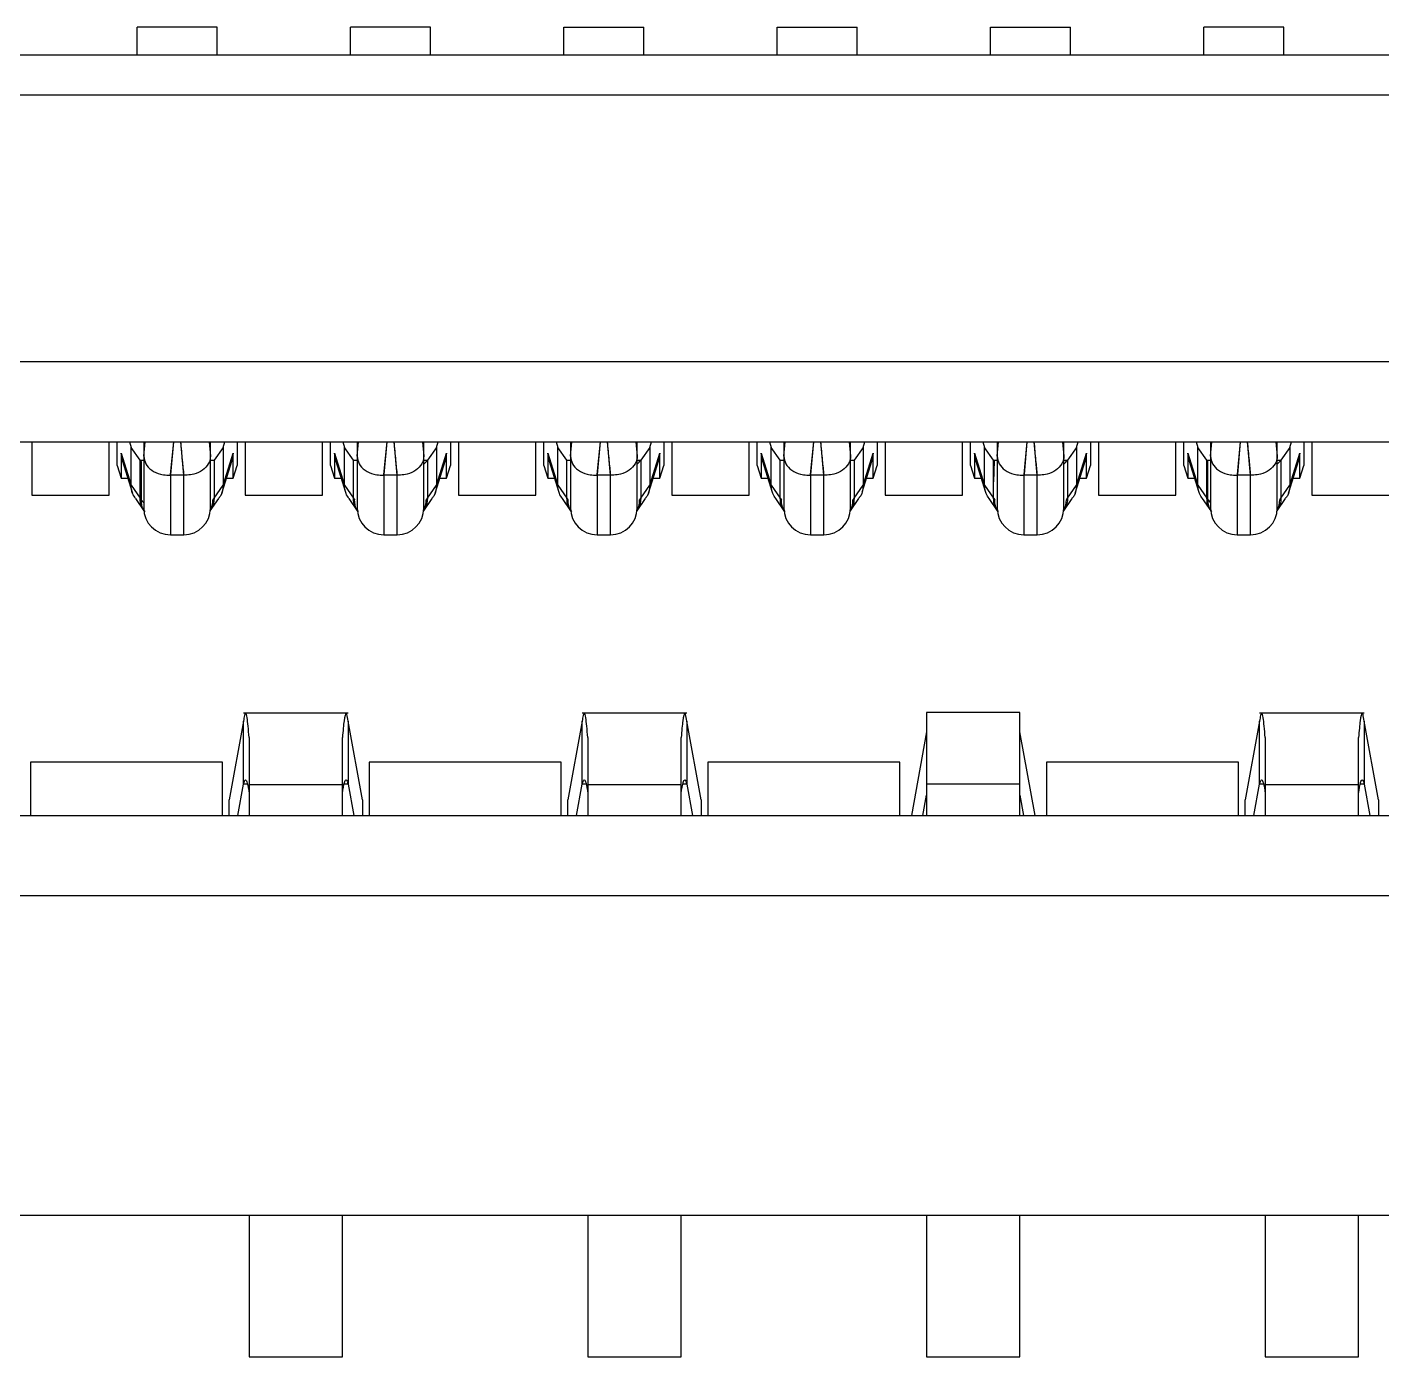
# Model space of a CAD drawing. Header units: millimetres. Extents: x -98.2 to -8.2, y 5.1 to 75.1.
# Drawn here: x -40.01 to -34.93, y 62.37 to 67.35 of the extents above; entities that cross this region are included whole.
import ezdxf

# ---------------------------------------------------------------- set-up
doc = ezdxf.new("R2010")
doc.units = ezdxf.units.MM

msp = doc.modelspace()

# ---------------------------------------------------------------- linework, layer by layer
at = {"color": 7, "linetype": 'Continuous', "lineweight": 25}
for p, q in [((-39.2945, 67.3525), (-39.5945, 67.3525)), ((-39.5945, 67.2475), (-39.5945, 67.3525)), ((-39.2945, 67.2475), (-39.2945, 67.3525)), ((-38.4945, 67.3525), (-38.7945, 67.3525)), ((-38.7945, 67.2475), (-38.7945, 67.3525)), ((-38.4945, 67.2475), (-38.4945, 67.3525)), ((-37.9945, 67.3525), (-37.6945, 67.3525)), ((-37.9945, 67.2475), (-37.9945, 67.3525)), ((-37.6945, 67.2475), (-37.6945, 67.3525)), ((-37.1945, 67.3525), (-36.8945, 67.3525)), ((-37.1945, 67.2475), (-37.1945, 67.3525)), ((-36.8945, 67.2475), (-36.8945, 67.3525)), ((-36.3945, 67.3525), (-36.0945, 67.3525)), ((-36.3945, 67.2475), (-36.3945, 67.3525)), ((-36.0945, 67.2475), (-36.0945, 67.3525)), ((-35.2945, 67.3525), (-35.5945, 67.3525)), ((-35.5945, 67.2475), (-35.5945, 67.3525)), ((-35.2945, 67.2475), (-35.2945, 67.3525)), ((-20.1324, 67.2475), (-56.5966, 67.2475)), ((-20.2695, 67.0975), (-56.4595, 67.0975)), ((-21.2195, 66.0975), (-55.5095, 66.0975)), ((-55.2095, 65.7975), (-21.5195, 65.7975)), ((-39.9895, 65.7975), (-39.9895, 65.5975)), ((-39.6995, 65.5975), (-39.6995, 65.7975)), ((-39.6695, 65.709), (-39.6695, 65.7975)), ((-39.6236, 65.7975), (-39.617, 65.7764)), ((-39.5695, 65.7975), (-39.5694, 65.7438)), ((-39.5694, 65.7438), (-39.5647, 65.7975)), ((-39.4583, 65.7977), (-39.469, 65.6758)), ((-39.469, 65.6758), (-39.4569, 65.7977)), ((-39.4197, 65.673), (-39.4307, 65.7977)), ((-39.3243, 65.7975), (-39.3196, 65.7438)), ((-39.3196, 65.7438), (-39.3195, 65.7975)), ((-39.272, 65.7764), (-39.2654, 65.7975)), ((-39.2195, 65.7975), (-39.2195, 65.709)), ((-39.1895, 65.7975), (-39.1895, 65.5975)), ((-38.8995, 65.5975), (-38.8995, 65.7975)), ((-38.8695, 65.709), (-38.8695, 65.7975)), ((-38.8236, 65.7975), (-38.817, 65.7764)), ((-38.7695, 65.7975), (-38.7694, 65.7438)), ((-38.7694, 65.7438), (-38.7647, 65.7975)), ((-38.6583, 65.7977), (-38.669, 65.6758)), ((-38.669, 65.6758), (-38.6569, 65.7977)), ((-38.6197, 65.673), (-38.6307, 65.7977)), ((-38.5243, 65.7975), (-38.5196, 65.7438)), ((-38.5196, 65.7438), (-38.5195, 65.7975)), ((-38.472, 65.7764), (-38.4654, 65.7975)), ((-38.4195, 65.7975), (-38.4195, 65.709)), ((-38.3895, 65.7975), (-38.3895, 65.5975)), ((-38.0995, 65.5975), (-38.0995, 65.7975)), ((-38.0695, 65.709), (-38.0695, 65.7975)), ((-38.0236, 65.7975), (-38.017, 65.7764)), ((-37.9695, 65.7975), (-37.9694, 65.7438)), ((-37.9694, 65.7438), (-37.9647, 65.7975)), ((-37.8583, 65.7977), (-37.869, 65.6758)), ((-37.869, 65.6758), (-37.8569, 65.7977)), ((-37.8197, 65.673), (-37.8307, 65.7977)), ((-37.7243, 65.7975), (-37.7196, 65.7438)), ((-37.7196, 65.7438), (-37.7195, 65.7975)), ((-37.672, 65.7764), (-37.6654, 65.7975)), ((-37.6195, 65.7975), (-37.6195, 65.709)), ((-37.5895, 65.7975), (-37.5895, 65.5975)), ((-37.2995, 65.5975), (-37.2995, 65.7975)), ((-37.2695, 65.709), (-37.2695, 65.7975)), ((-37.2236, 65.7975), (-37.217, 65.7764)), ((-37.1695, 65.7975), (-37.1694, 65.7438)), ((-37.1694, 65.7438), (-37.1647, 65.7975)), ((-37.0583, 65.7977), (-37.069, 65.6758)), ((-37.069, 65.6758), (-37.0569, 65.7977)), ((-37.0197, 65.673), (-37.0307, 65.7977)), ((-36.9243, 65.7975), (-36.9196, 65.7438)), ((-36.9196, 65.7438), (-36.9195, 65.7975)), ((-36.872, 65.7764), (-36.8654, 65.7975)), ((-36.8195, 65.7975), (-36.8195, 65.709)), ((-36.7895, 65.7975), (-36.7895, 65.5975)), ((-36.4995, 65.5975), (-36.4995, 65.7975)), ((-36.4695, 65.709), (-36.4695, 65.7975)), ((-36.4236, 65.7975), (-36.417, 65.7764)), ((-36.3695, 65.7975), (-36.3694, 65.7438)), ((-36.3694, 65.7438), (-36.3647, 65.7975)), ((-36.2583, 65.7977), (-36.269, 65.6758)), ((-36.269, 65.6758), (-36.2569, 65.7977)), ((-36.2197, 65.673), (-36.2307, 65.7977)), ((-36.1243, 65.7975), (-36.1196, 65.7438)), ((-36.1196, 65.7438), (-36.1195, 65.7975)), ((-36.072, 65.7764), (-36.0654, 65.7975)), ((-36.0195, 65.7975), (-36.0195, 65.709)), ((-35.9895, 65.7975), (-35.9895, 65.5975)), ((-35.6995, 65.5975), (-35.6995, 65.7975)), ((-35.6695, 65.709), (-35.6695, 65.7975)), ((-35.6236, 65.7975), (-35.617, 65.7764)), ((-35.5695, 65.7975), (-35.5694, 65.7438)), ((-35.5694, 65.7438), (-35.5647, 65.7975)), ((-35.4583, 65.7977), (-35.469, 65.6758)), ((-35.469, 65.6758), (-35.4569, 65.7977)), ((-35.4197, 65.673), (-35.4307, 65.7977)), ((-35.3243, 65.7975), (-35.3196, 65.7438)), ((-35.3196, 65.7438), (-35.3195, 65.7975)), ((-35.272, 65.7764), (-35.2654, 65.7975)), ((-35.2195, 65.7975), (-35.2195, 65.709)), ((-35.1895, 65.7975), (-35.1895, 65.5975)), ((-39.6545, 65.7553), (-39.617, 65.6351)), ((-39.6545, 65.7553), (-39.6545, 65.6611)), ((-39.6491, 65.7291), (-39.6545, 65.7553)), ((-39.5832, 65.7285), (-39.617, 65.7764)), ((-39.617, 65.6351), (-39.617, 65.7764)), ((-39.5695, 65.7438), (-39.5695, 65.5494)), ((-39.3195, 65.5494), (-39.3195, 65.7438)), ((-39.272, 65.7764), (-39.3058, 65.7285)), ((-39.272, 65.7764), (-39.272, 65.6351)), ((-39.272, 65.6351), (-39.2345, 65.7553)), ((-39.2345, 65.7553), (-39.2399, 65.7291)), ((-39.2345, 65.6611), (-39.2345, 65.7553)), ((-38.8545, 65.7553), (-38.817, 65.6351)), ((-38.8545, 65.7553), (-38.8545, 65.6611)), ((-38.8491, 65.7291), (-38.8545, 65.7553)), ((-38.7832, 65.7285), (-38.817, 65.7764)), ((-38.817, 65.6351), (-38.817, 65.7764)), ((-38.7695, 65.7438), (-38.7695, 65.5494)), ((-38.5195, 65.5494), (-38.5195, 65.7438)), ((-38.472, 65.7764), (-38.5058, 65.7285)), ((-38.472, 65.7764), (-38.472, 65.6351)), ((-38.472, 65.6351), (-38.4345, 65.7553)), ((-38.4345, 65.7553), (-38.4399, 65.7291)), ((-38.4345, 65.6611), (-38.4345, 65.7553)), ((-38.0545, 65.7553), (-38.017, 65.6351)), ((-38.0545, 65.7553), (-38.0545, 65.6611)), ((-38.0491, 65.7291), (-38.0545, 65.7553)), ((-37.9832, 65.7285), (-38.017, 65.7764)), ((-38.017, 65.6351), (-38.017, 65.7764)), ((-37.9695, 65.7438), (-37.9695, 65.5494)), ((-37.7195, 65.5494), (-37.7195, 65.7438)), ((-37.672, 65.7764), (-37.7058, 65.7285)), ((-37.672, 65.7764), (-37.672, 65.6351)), ((-37.672, 65.6351), (-37.6345, 65.7553)), ((-37.6345, 65.7553), (-37.6399, 65.7291)), ((-37.6345, 65.6611), (-37.6345, 65.7553)), ((-37.2545, 65.7553), (-37.217, 65.6351)), ((-37.2545, 65.7553), (-37.2545, 65.6611)), ((-37.2491, 65.7291), (-37.2545, 65.7553)), ((-37.1832, 65.7285), (-37.217, 65.7764)), ((-37.217, 65.6351), (-37.217, 65.7764)), ((-37.1695, 65.7438), (-37.1695, 65.5494)), ((-36.9195, 65.5494), (-36.9195, 65.7438)), ((-36.872, 65.7764), (-36.9058, 65.7285)), ((-36.872, 65.7764), (-36.872, 65.6351)), ((-36.872, 65.6351), (-36.8345, 65.7553)), ((-36.8345, 65.7553), (-36.8399, 65.7291)), ((-36.8345, 65.6611), (-36.8345, 65.7553)), ((-36.4545, 65.7553), (-36.417, 65.6351)), ((-36.4545, 65.7553), (-36.4545, 65.6611)), ((-36.4491, 65.7291), (-36.4545, 65.7553)), ((-36.3832, 65.7285), (-36.417, 65.7764)), ((-36.417, 65.6351), (-36.417, 65.7764)), ((-36.3695, 65.7438), (-36.3695, 65.5494)), ((-36.1195, 65.5494), (-36.1195, 65.7438)), ((-36.072, 65.7764), (-36.1058, 65.7285)), ((-36.072, 65.7764), (-36.072, 65.6351)), ((-36.072, 65.6351), (-36.0345, 65.7553)), ((-36.0345, 65.7553), (-36.0399, 65.7291)), ((-36.0345, 65.6611), (-36.0345, 65.7553)), ((-35.6545, 65.7553), (-35.617, 65.6351)), ((-35.6545, 65.7553), (-35.6545, 65.6611)), ((-35.6491, 65.7291), (-35.6545, 65.7553)), ((-35.5832, 65.7285), (-35.617, 65.7764)), ((-35.617, 65.6351), (-35.617, 65.7764)), ((-35.5695, 65.7438), (-35.5695, 65.5494)), ((-35.3195, 65.5494), (-35.3195, 65.7438)), ((-35.272, 65.7764), (-35.3058, 65.7285)), ((-35.272, 65.7764), (-35.272, 65.6351)), ((-35.272, 65.6351), (-35.2345, 65.7553)), ((-35.2345, 65.7553), (-35.2399, 65.7291)), ((-35.2345, 65.6611), (-35.2345, 65.7553)), ((-39.6695, 65.709), (-39.6545, 65.6611)), ((-39.6505, 65.7288), (-39.6119, 65.6053)), ((-39.5788, 65.7239), (-39.5832, 65.7285)), ((-39.5832, 65.5872), (-39.5832, 65.7285)), ((-39.5832, 65.7285), (-39.5695, 65.7285)), ((-39.5789, 65.7242), (-39.5788, 65.5795)), ((-39.3195, 65.7285), (-39.3058, 65.7285)), ((-39.3058, 65.7285), (-39.3058, 65.5872)), ((-39.2771, 65.6053), (-39.2385, 65.7288)), ((-39.2345, 65.6611), (-39.2195, 65.709)), ((-38.8695, 65.709), (-38.8545, 65.6611)), ((-38.8505, 65.7288), (-38.8119, 65.6053)), ((-38.7832, 65.5872), (-38.7832, 65.7285)), ((-38.7832, 65.7285), (-38.7695, 65.7285)), ((-38.5195, 65.7285), (-38.5058, 65.7285)), ((-38.5058, 65.7285), (-38.5058, 65.5872)), ((-38.4771, 65.6053), (-38.4385, 65.7288)), ((-38.4345, 65.6611), (-38.4195, 65.709)), ((-38.0695, 65.709), (-38.0545, 65.6611)), ((-38.0505, 65.7288), (-38.0119, 65.6053)), ((-37.9832, 65.5872), (-37.9832, 65.7285)), ((-37.9832, 65.7285), (-37.9695, 65.7285)), ((-37.7195, 65.7285), (-37.7058, 65.7285)), ((-37.7058, 65.7285), (-37.7058, 65.5872)), ((-37.6771, 65.6053), (-37.6385, 65.7288)), ((-37.6345, 65.6611), (-37.6195, 65.709)), ((-37.2695, 65.709), (-37.2545, 65.6611)), ((-37.2505, 65.7288), (-37.2119, 65.6053)), ((-37.1832, 65.5872), (-37.1832, 65.7285)), ((-37.1832, 65.7285), (-37.1695, 65.7285)), ((-36.9195, 65.7285), (-36.9059, 65.7285)), ((-36.9058, 65.7285), (-36.9058, 65.5872)), ((-36.876, 65.609), (-36.8385, 65.7288)), ((-36.8345, 65.6611), (-36.8195, 65.709)), ((-36.4695, 65.709), (-36.4545, 65.6611)), ((-36.4505, 65.7288), (-36.4119, 65.6053)), ((-36.3805, 65.7257), (-36.3832, 65.7285)), ((-36.3832, 65.5872), (-36.3832, 65.7285)), ((-36.3832, 65.7285), (-36.3695, 65.7285)), ((-36.3805, 65.7262), (-36.3832, 65.6479)), ((-36.1195, 65.7285), (-36.1058, 65.7285)), ((-36.1058, 65.7285), (-36.1058, 65.5872)), ((-36.0771, 65.6053), (-36.0385, 65.7288)), ((-36.0345, 65.6611), (-36.0195, 65.709)), ((-35.6695, 65.709), (-35.6545, 65.6611)), ((-35.6505, 65.7288), (-35.6119, 65.6053)), ((-35.5806, 65.7258), (-35.5832, 65.7285)), ((-35.5832, 65.5872), (-35.5832, 65.7285)), ((-35.5832, 65.7285), (-35.5695, 65.7285)), ((-35.5807, 65.7263), (-35.581, 65.5841)), ((-35.3195, 65.7285), (-35.3058, 65.7285)), ((-35.3058, 65.7285), (-35.3058, 65.5872)), ((-35.2771, 65.6053), (-35.2385, 65.7288)), ((-35.2345, 65.6611), (-35.2195, 65.709)), ((-39.6545, 65.6611), (-39.6293, 65.6611)), ((-39.617, 65.6351), (-39.5832, 65.5872)), ((-39.5832, 65.6611), (-39.5789, 65.6611)), ((-39.4695, 65.6724), (-39.469, 65.6758)), ((-39.4196, 65.673), (-39.4695, 65.6724)), ((-39.4695, 65.6724), (-39.4695, 65.4494)), ((-39.4195, 65.4494), (-39.4195, 65.673)), ((-39.3058, 65.5872), (-39.272, 65.6351)), ((-39.2597, 65.6611), (-39.2345, 65.6611)), ((-38.8545, 65.6611), (-38.8293, 65.6611)), ((-38.817, 65.6351), (-38.7832, 65.5872)), ((-38.6695, 65.6724), (-38.669, 65.6758)), ((-38.6196, 65.673), (-38.6695, 65.6724)), ((-38.6695, 65.6724), (-38.6695, 65.4494)), ((-38.6195, 65.4494), (-38.6195, 65.673)), ((-38.5058, 65.5872), (-38.472, 65.6351)), ((-38.4597, 65.6611), (-38.4345, 65.6611)), ((-38.0545, 65.6611), (-38.0293, 65.6611)), ((-38.017, 65.6351), (-37.9832, 65.5872)), ((-37.8695, 65.6724), (-37.869, 65.6758)), ((-37.8196, 65.673), (-37.8695, 65.6724)), ((-37.8695, 65.6724), (-37.8695, 65.4494)), ((-37.8195, 65.4494), (-37.8195, 65.673)), ((-37.7058, 65.5872), (-37.672, 65.6351)), ((-37.6597, 65.6611), (-37.6345, 65.6611)), ((-37.2545, 65.6611), (-37.2293, 65.6611)), ((-37.217, 65.6351), (-37.1832, 65.5872)), ((-37.0695, 65.6724), (-37.069, 65.6758)), ((-37.0196, 65.673), (-37.0695, 65.6724)), ((-37.0695, 65.6724), (-37.0695, 65.4494)), ((-37.0195, 65.4494), (-37.0195, 65.673)), ((-36.9058, 65.5872), (-36.872, 65.6351)), ((-36.8597, 65.6611), (-36.8345, 65.6611)), ((-36.4545, 65.6611), (-36.4293, 65.6611)), ((-36.417, 65.6351), (-36.3832, 65.5872)), ((-36.3832, 65.6611), (-36.3827, 65.6611)), ((-36.2695, 65.6724), (-36.269, 65.6758)), ((-36.2196, 65.673), (-36.2695, 65.6724)), ((-36.2695, 65.6724), (-36.2695, 65.4494)), ((-36.2195, 65.4494), (-36.2195, 65.673)), ((-36.1058, 65.5872), (-36.072, 65.6351)), ((-36.0597, 65.6611), (-36.0345, 65.6611)), ((-35.6545, 65.6611), (-35.6293, 65.6611)), ((-35.617, 65.6351), (-35.5832, 65.5872)), ((-35.5832, 65.6611), (-35.5808, 65.6611)), ((-35.4695, 65.6724), (-35.469, 65.6758)), ((-35.4196, 65.673), (-35.4695, 65.6724)), ((-35.4695, 65.6724), (-35.4695, 65.4494)), ((-35.4195, 65.4494), (-35.4195, 65.673)), ((-35.3058, 65.5872), (-35.272, 65.6351)), ((-35.2597, 65.6611), (-35.2345, 65.6611)), ((-39.9895, 65.5975), (-39.6995, 65.5975)), ((-39.6011, 65.5848), (-39.569, 65.5394)), ((-39.5832, 65.5872), (-39.5788, 65.5809)), ((-39.32, 65.5394), (-39.2879, 65.5848)), ((-39.1895, 65.5975), (-38.8995, 65.5975)), ((-38.8011, 65.5848), (-38.769, 65.5394)), ((-38.52, 65.5394), (-38.4879, 65.5848)), ((-38.3895, 65.5975), (-38.0995, 65.5975)), ((-38.0011, 65.5848), (-37.969, 65.5394)), ((-37.72, 65.5394), (-37.6879, 65.5848)), ((-37.5895, 65.5975), (-37.2995, 65.5975)), ((-37.2011, 65.5848), (-37.169, 65.5394)), ((-37.1832, 65.5872), (-37.1788, 65.5809)), ((-36.92, 65.5394), (-36.8879, 65.5848)), ((-36.9058, 65.5872), (-36.9102, 65.5809)), ((-36.7895, 65.5975), (-36.4995, 65.5975)), ((-36.4011, 65.5848), (-36.369, 65.5394)), ((-36.3832, 65.5872), (-36.3788, 65.5809)), ((-36.12, 65.5394), (-36.0879, 65.5848)), ((-35.9895, 65.5975), (-35.6995, 65.5975)), ((-35.6011, 65.5848), (-35.569, 65.5394)), ((-35.5788, 65.5809), (-35.5832, 65.5872)), ((-35.32, 65.5394), (-35.2879, 65.5848)), ((-35.1895, 65.5975), (-34.8995, 65.5975)), ((-39.5789, 65.5809), (-39.5695, 65.5686)), ((-39.57, 65.5409), (-39.569, 65.5394)), ((-39.32, 65.5394), (-39.319, 65.5409)), ((-38.77, 65.5409), (-38.769, 65.5394)), ((-38.52, 65.5394), (-38.519, 65.5409)), ((-37.97, 65.5409), (-37.969, 65.5394)), ((-37.72, 65.5394), (-37.719, 65.5409)), ((-37.17, 65.5409), (-37.169, 65.5394)), ((-36.92, 65.5394), (-36.9191, 65.5409)), ((-36.37, 65.5409), (-36.369, 65.5394)), ((-36.12, 65.5394), (-36.119, 65.5409)), ((-35.5787, 65.5809), (-35.5695, 65.5686)), ((-35.57, 65.5409), (-35.569, 65.5394)), ((-35.32, 65.5394), (-35.319, 65.5409)), ((-39.4695, 65.4494), (-39.4195, 65.4494)), ((-38.6695, 65.4494), (-38.6195, 65.4494)), ((-37.8695, 65.4494), (-37.8195, 65.4494)), ((-37.0695, 65.4494), (-37.0195, 65.4494)), ((-36.2695, 65.4494), (-36.2195, 65.4494)), ((-35.4695, 65.4494), (-35.4195, 65.4494)), ((-38.8035, 64.7809), (-39.1955, 64.7809)), ((-37.5335, 64.7809), (-37.9255, 64.7809)), ((-36.2845, 64.7835), (-36.6345, 64.7835)), ((-36.6345, 64.7835), (-36.6345, 64.3975)), ((-36.2845, 64.3975), (-36.2845, 64.7835)), ((-34.9935, 64.7809), (-35.3855, 64.7809)), ((-39.1955, 64.7508), (-39.2495, 64.4552)), ((-39.1955, 64.514), (-39.1955, 64.7508)), ((-38.8035, 64.7508), (-38.8035, 64.514)), ((-38.7495, 64.4552), (-38.8035, 64.7508)), ((-37.9255, 64.7508), (-37.9795, 64.4552)), ((-37.9255, 64.514), (-37.9255, 64.7508)), ((-37.5335, 64.7508), (-37.5335, 64.514)), ((-37.4795, 64.4552), (-37.5335, 64.7508)), ((-35.3855, 64.7508), (-35.4395, 64.4552)), ((-35.3855, 64.514), (-35.3855, 64.7508)), ((-34.9935, 64.7508), (-34.9935, 64.514)), ((-34.9395, 64.4552), (-34.9935, 64.7508)), ((-39.1745, 64.6896), (-39.1745, 64.3975)), ((-38.8245, 64.3975), (-38.8245, 64.6896)), ((-37.9045, 64.6896), (-37.9045, 64.3975)), ((-37.5545, 64.3975), (-37.5545, 64.6896)), ((-36.6345, 64.7102), (-36.6913, 64.3975)), ((-36.2277, 64.3975), (-36.2845, 64.7102)), ((-35.3645, 64.6896), (-35.3645, 64.3975)), ((-35.0145, 64.3975), (-35.0145, 64.6896)), ((-39.2745, 64.5975), (-39.9945, 64.5975)), ((-39.9945, 64.5975), (-39.9945, 64.3975)), ((-39.2745, 64.3975), (-39.2745, 64.5975)), ((-38.0045, 64.5975), (-38.7245, 64.5975)), ((-38.7245, 64.5975), (-38.7245, 64.3975)), ((-38.0045, 64.3975), (-38.0045, 64.5975)), ((-36.7345, 64.5975), (-37.4545, 64.5975)), ((-37.4545, 64.5975), (-37.4545, 64.3975)), ((-36.7345, 64.3975), (-36.7345, 64.5975)), ((-35.4645, 64.5975), (-36.1845, 64.5975)), ((-36.1845, 64.5975), (-36.1845, 64.3975)), ((-35.4645, 64.3975), (-35.4645, 64.5975)), ((-39.2168, 64.3975), (-39.1955, 64.514)), ((-39.1805, 64.514), (-39.1955, 64.514)), ((-38.8245, 64.5119), (-39.1745, 64.5119)), ((-38.8035, 64.514), (-38.8182, 64.514)), ((-38.8035, 64.514), (-38.7822, 64.3975)), ((-37.9468, 64.3975), (-37.9255, 64.514)), ((-37.9105, 64.514), (-37.9255, 64.514)), ((-37.5545, 64.5119), (-37.9045, 64.5119)), ((-37.5335, 64.514), (-37.5482, 64.514)), ((-37.5335, 64.514), (-37.5122, 64.3975)), ((-36.6483, 64.3975), (-36.6345, 64.4735)), ((-36.2845, 64.5145), (-36.6345, 64.5145)), ((-36.2845, 64.4735), (-36.2707, 64.3975)), ((-35.4068, 64.3975), (-35.3855, 64.514)), ((-35.3705, 64.514), (-35.3855, 64.514)), ((-35.0145, 64.5119), (-35.3645, 64.5119)), ((-34.9935, 64.514), (-35.0082, 64.514)), ((-34.9935, 64.514), (-34.9722, 64.3975)), ((-39.2495, 64.3975), (-39.2495, 64.4552)), ((-38.7495, 64.4552), (-38.7495, 64.3975)), ((-37.9795, 64.3975), (-37.9795, 64.4552)), ((-37.4795, 64.4552), (-37.4795, 64.3975)), ((-35.4395, 64.3975), (-35.4395, 64.4552)), ((-34.9395, 64.4552), (-34.9395, 64.3975)), ((-40.9645, 64.3975), (-21.5195, 64.3975)), ((-40.6645, 64.0975), (-21.2195, 64.0975)), ((-20.2695, 62.8975), (-40.6645, 62.8975)), ((-39.1745, 62.8975), (-39.1745, 62.3675)), ((-38.8245, 62.3675), (-38.8245, 62.8975)), ((-37.9045, 62.8975), (-37.9045, 62.3675)), ((-37.5545, 62.3675), (-37.5545, 62.8975)), ((-36.6345, 62.8975), (-36.6345, 62.3675)), ((-36.2845, 62.3675), (-36.2845, 62.8975)), ((-35.3645, 62.8975), (-35.3645, 62.3675)), ((-35.0145, 62.3675), (-35.0145, 62.8975)), ((-39.1745, 62.3675), (-38.8245, 62.3675)), ((-37.9045, 62.3675), (-37.5545, 62.3675)), ((-36.6345, 62.3675), (-36.2845, 62.3675)), ((-35.3645, 62.3675), (-35.0145, 62.3675))]:
    msp.add_line(p, q, dxfattribs=at)
at = {"color": 7, "linetype": 'Continuous', "lineweight": 25, "flags": 128}
msp.add_lwpolyline([(-37.9788, 65.5809), (-37.9812, 65.5844), (-37.9832, 65.5872)], dxfattribs=at)
at = {"color": 7, "linetype": 'Continuous', "lineweight": 25}
for centre, radius, start, end in [((-38.5995, 65.8041), 0.1204, 311.6614, 321.0942), ((-37.7997, 65.8043), 0.1206, 311.6711, 321.0846), ((-36.1997, 65.8043), 0.1206, 311.6696, 321.0859), ((-35.3997, 65.8043), 0.1206, 311.6702, 321.0854), ((-39.4695, 65.5494), 0.1, 180, 270), ((-39.4195, 65.5494), 0.1, 270, 0), ((-39.3971, 65.58), 0.0869, 332.6474, 0.6036), ((-38.6695, 65.5494), 0.1, 180, 270), ((-38.6195, 65.5494), 0.1, 270, 0), ((-38.5971, 65.58), 0.0869, 332.646, 0.6087), ((-37.8695, 65.5494), 0.1, 180, 270), ((-37.8195, 65.5494), 0.1, 270, 0), ((-37.7971, 65.58), 0.0869, 332.6454, 0.611), ((-37.0695, 65.5494), 0.1, 180, 270), ((-37.0195, 65.5494), 0.1, 270, 0), ((-36.9971, 65.58), 0.0869, 332.6449, 0.6122), ((-36.2695, 65.5494), 0.1, 180, 270), ((-36.2195, 65.5494), 0.1, 270, 0), ((-36.1971, 65.58), 0.0869, 332.6454, 0.6108), ((-35.4695, 65.5494), 0.1, 180, 270), ((-35.4195, 65.5494), 0.1, 270, 0), ((-35.3971, 65.58), 0.0869, 332.6454, 0.6109)]:
    msp.add_arc(centre, radius, start, end, dxfattribs=at)
for points, knots in [([(-39.4318, 65.7977), (-39.4297, 65.7744), (-39.426, 65.7328), (-39.4216, 65.6913), (-39.4196, 65.673)], [0, 0, 0, 0, 0.559892, 1, 1, 1, 1]), ([(-38.6318, 65.7977), (-38.6297, 65.7744), (-38.626, 65.7328), (-38.6216, 65.6913), (-38.6196, 65.673)], [0, 0, 0, 0, 0.559892, 1, 1, 1, 1]), ([(-37.8318, 65.7977), (-37.8297, 65.7744), (-37.826, 65.7328), (-37.8216, 65.6913), (-37.8196, 65.673)], [0, 0, 0, 0, 0.559892, 1, 1, 1, 1]), ([(-37.0318, 65.7977), (-37.0297, 65.7744), (-37.026, 65.7328), (-37.0216, 65.6913), (-37.0196, 65.673)], [0, 0, 0, 0, 0.559892, 1, 1, 1, 1]), ([(-36.2318, 65.7977), (-36.2297, 65.7744), (-36.226, 65.7328), (-36.2216, 65.6913), (-36.2196, 65.673)], [0, 0, 0, 0, 0.559892, 1, 1, 1, 1]), ([(-35.4318, 65.7977), (-35.4297, 65.7744), (-35.426, 65.7328), (-35.4216, 65.6913), (-35.4196, 65.673)], [0, 0, 0, 0, 0.559892, 1, 1, 1, 1]), ([(-39.5694, 65.7438), (-39.5679, 65.7343), (-39.5649, 65.7153), (-39.5416, 65.6899), (-39.5122, 65.677), (-39.4869, 65.6729), (-39.474, 65.6726), (-39.4695, 65.6724)], [0, 0, 0, 0, 0.25222, 0.502966, 0.752528, 0.912568, 1, 1, 1, 1]), ([(-39.3195, 65.7438), (-39.3198, 65.7398), (-39.3205, 65.7302), (-39.3282, 65.7113), (-39.3476, 65.6898), (-39.3774, 65.6766), (-39.401, 65.6735), (-39.4137, 65.6731), (-39.418, 65.673), (-39.4196, 65.673)], [0, 0, 0, 0, 0.108391, 0.256394, 0.506938, 0.754691, 0.918407, 0.969509, 1, 1, 1, 1]), ([(-38.7694, 65.7438), (-38.7679, 65.7343), (-38.7649, 65.7153), (-38.7416, 65.6899), (-38.7122, 65.677), (-38.6869, 65.6729), (-38.674, 65.6726), (-38.6695, 65.6724)], [0, 0, 0, 0, 0.25222, 0.502966, 0.752528, 0.912568, 1, 1, 1, 1]), ([(-38.5195, 65.7438), (-38.5198, 65.7398), (-38.5205, 65.7302), (-38.5282, 65.7113), (-38.5476, 65.6898), (-38.5774, 65.6766), (-38.601, 65.6735), (-38.6137, 65.6731), (-38.618, 65.673), (-38.6196, 65.673)], [0, 0, 0, 0, 0.108391, 0.256394, 0.506938, 0.754691, 0.918407, 0.969509, 1, 1, 1, 1]), ([(-37.9694, 65.7438), (-37.9679, 65.7343), (-37.9649, 65.7153), (-37.9416, 65.6899), (-37.9122, 65.677), (-37.8869, 65.6729), (-37.874, 65.6726), (-37.8695, 65.6724)], [0, 0, 0, 0, 0.25222, 0.502966, 0.752528, 0.912568, 1, 1, 1, 1]), ([(-37.7195, 65.7438), (-37.7198, 65.7398), (-37.7205, 65.7302), (-37.7282, 65.7113), (-37.7476, 65.6898), (-37.7774, 65.6766), (-37.801, 65.6735), (-37.8137, 65.6731), (-37.818, 65.673), (-37.8196, 65.673)], [0, 0, 0, 0, 0.108391, 0.256394, 0.506938, 0.754691, 0.918407, 0.969509, 1, 1, 1, 1]), ([(-37.1694, 65.7438), (-37.1679, 65.7343), (-37.1649, 65.7153), (-37.1416, 65.6899), (-37.1122, 65.677), (-37.0869, 65.6729), (-37.074, 65.6726), (-37.0695, 65.6724)], [0, 0, 0, 0, 0.25222, 0.502966, 0.752528, 0.912568, 1, 1, 1, 1]), ([(-36.9195, 65.7438), (-36.9198, 65.7398), (-36.9205, 65.7302), (-36.9282, 65.7113), (-36.9476, 65.6898), (-36.9774, 65.6766), (-37.001, 65.6735), (-37.0137, 65.6731), (-37.018, 65.673), (-37.0196, 65.673)], [0, 0, 0, 0, 0.108391, 0.256394, 0.506938, 0.754691, 0.918407, 0.969509, 1, 1, 1, 1]), ([(-36.3694, 65.7438), (-36.3679, 65.7343), (-36.3649, 65.7153), (-36.3416, 65.6899), (-36.3122, 65.677), (-36.2869, 65.6729), (-36.274, 65.6726), (-36.2695, 65.6724)], [0, 0, 0, 0, 0.25222, 0.502966, 0.752528, 0.912568, 1, 1, 1, 1]), ([(-36.1195, 65.7438), (-36.1198, 65.7398), (-36.1205, 65.7302), (-36.1282, 65.7113), (-36.1476, 65.6898), (-36.1774, 65.6766), (-36.201, 65.6735), (-36.2137, 65.6731), (-36.218, 65.673), (-36.2196, 65.673)], [0, 0, 0, 0, 0.108391, 0.256394, 0.506938, 0.754691, 0.918407, 0.969509, 1, 1, 1, 1]), ([(-35.5694, 65.7438), (-35.5679, 65.7343), (-35.5649, 65.7153), (-35.5416, 65.6899), (-35.5122, 65.677), (-35.4869, 65.6729), (-35.474, 65.6726), (-35.4695, 65.6724)], [0, 0, 0, 0, 0.25222, 0.502966, 0.752528, 0.912568, 1, 1, 1, 1]), ([(-35.3195, 65.7438), (-35.3198, 65.7398), (-35.3205, 65.7302), (-35.3282, 65.7113), (-35.3476, 65.6898), (-35.3774, 65.6766), (-35.401, 65.6735), (-35.4137, 65.6731), (-35.418, 65.673), (-35.4196, 65.673)], [0, 0, 0, 0, 0.108391, 0.256394, 0.506938, 0.754691, 0.918407, 0.969509, 1, 1, 1, 1]), ([(-39.6, 65.5855), (-39.6042, 65.5914), (-39.6147, 65.6059), (-39.6162, 65.6242), (-39.617, 65.6351)], [0, 0, 0, 0, 0.399593, 1, 1, 1, 1]), ([(-39.272, 65.6351), (-39.273, 65.6209), (-39.2742, 65.6022), (-39.2866, 65.5892), (-39.2895, 65.5861)], [0, 0, 0, 0, 0.765427, 1, 1, 1, 1]), ([(-38.8, 65.5855), (-38.8042, 65.5914), (-38.8147, 65.6059), (-38.8162, 65.6242), (-38.817, 65.6351)], [0, 0, 0, 0, 0.3995928, 1, 1, 1, 1]), ([(-38.472, 65.6351), (-38.473, 65.6209), (-38.4742, 65.6022), (-38.4866, 65.5892), (-38.4895, 65.5861)], [0, 0, 0, 0, 0.7654267, 1, 1, 1, 1]), ([(-38, 65.5855), (-38.0042, 65.5914), (-38.0147, 65.6059), (-38.0162, 65.6242), (-38.017, 65.6351)], [0, 0, 0, 0, 0.3995928, 1, 1, 1, 1]), ([(-37.672, 65.6351), (-37.673, 65.6209), (-37.6742, 65.6022), (-37.6866, 65.5892), (-37.6895, 65.5861)], [0, 0, 0, 0, 0.765427, 1, 1, 1, 1]), ([(-37.2, 65.5855), (-37.2042, 65.5914), (-37.2147, 65.6059), (-37.2162, 65.6242), (-37.217, 65.6351)], [0, 0, 0, 0, 0.399593, 1, 1, 1, 1]), ([(-36.872, 65.6351), (-36.873, 65.6209), (-36.8742, 65.6022), (-36.8866, 65.5892), (-36.8895, 65.5861)], [0, 0, 0, 0, 0.765427, 1, 1, 1, 1]), ([(-36.4, 65.5855), (-36.4042, 65.5914), (-36.4147, 65.6059), (-36.4162, 65.6242), (-36.417, 65.6351)], [0, 0, 0, 0, 0.3995928, 1, 1, 1, 1]), ([(-36.072, 65.6351), (-36.073, 65.6209), (-36.0742, 65.6022), (-36.0866, 65.5892), (-36.0895, 65.5861)], [0, 0, 0, 0, 0.765427, 1, 1, 1, 1]), ([(-35.6, 65.5855), (-35.6042, 65.5914), (-35.6147, 65.6059), (-35.6162, 65.6242), (-35.617, 65.6351)], [0, 0, 0, 0, 0.399593, 1, 1, 1, 1]), ([(-35.272, 65.6351), (-35.273, 65.6209), (-35.2742, 65.6022), (-35.2866, 65.5892), (-35.2895, 65.5861)], [0, 0, 0, 0, 0.765427, 1, 1, 1, 1]), ([(-39.5687, 65.5417), (-39.5719, 65.5463), (-39.5813, 65.5595), (-39.5824, 65.5762), (-39.5832, 65.5872)], [0, 0, 0, 0, 0.343086, 1, 1, 1, 1]), ([(-39.3058, 65.5872), (-39.3066, 65.5729), (-39.3075, 65.5557), (-39.3184, 65.5438), (-39.3202, 65.5419)], [0, 0, 0, 0, 0.837182, 1, 1, 1, 1]), ([(-39.3058, 65.5872), (-39.3066, 65.5862), (-39.3081, 65.584), (-39.3095, 65.5819), (-39.3102, 65.5809)], [0, 0, 0, 0, 0.508936, 1, 1, 1, 1]), ([(-38.7832, 65.5872), (-38.7824, 65.5861), (-38.7809, 65.5839), (-38.7794, 65.5818), (-38.7788, 65.5809)], [0, 0, 0, 0, 0.542019, 1, 1, 1, 1]), ([(-38.7687, 65.5417), (-38.7719, 65.5463), (-38.7813, 65.5595), (-38.7824, 65.5762), (-38.7832, 65.5872)], [0, 0, 0, 0, 0.3430858, 1, 1, 1, 1]), ([(-38.5058, 65.5872), (-38.5066, 65.5729), (-38.5075, 65.5557), (-38.5184, 65.5438), (-38.5202, 65.5419)], [0, 0, 0, 0, 0.837184, 1, 1, 1, 1]), ([(-38.5058, 65.5872), (-38.5067, 65.586), (-38.5081, 65.5839), (-38.5096, 65.5818), (-38.5102, 65.5809)], [0, 0, 0, 0, 0.554796, 1, 1, 1, 1]), ([(-37.9687, 65.5417), (-37.9719, 65.5463), (-37.9813, 65.5595), (-37.9824, 65.5762), (-37.9832, 65.5872)], [0, 0, 0, 0, 0.343086, 1, 1, 1, 1]), ([(-37.7058, 65.5872), (-37.7066, 65.5729), (-37.7075, 65.5557), (-37.7184, 65.5438), (-37.7202, 65.5419)], [0, 0, 0, 0, 0.837184, 1, 1, 1, 1]), ([(-37.7058, 65.5872), (-37.7067, 65.586), (-37.7081, 65.5839), (-37.7096, 65.5818), (-37.7102, 65.5809)], [0, 0, 0, 0, 0.554796, 1, 1, 1, 1]), ([(-37.1687, 65.5417), (-37.1719, 65.5463), (-37.1813, 65.5595), (-37.1824, 65.5762), (-37.1832, 65.5872)], [0, 0, 0, 0, 0.3430858, 1, 1, 1, 1]), ([(-36.9058, 65.5872), (-36.9066, 65.5746), (-36.9077, 65.5576), (-36.9179, 65.5451), (-36.9205, 65.5419)], [0, 0, 0, 0, 0.747106, 1, 1, 1, 1]), ([(-36.3687, 65.5417), (-36.3719, 65.5463), (-36.3813, 65.5595), (-36.3824, 65.5762), (-36.3832, 65.5872)], [0, 0, 0, 0, 0.343086, 1, 1, 1, 1]), ([(-36.1058, 65.5872), (-36.1066, 65.5729), (-36.1075, 65.5557), (-36.1184, 65.5438), (-36.1202, 65.5419)], [0, 0, 0, 0, 0.8371838, 1, 1, 1, 1]), ([(-36.1058, 65.5872), (-36.1067, 65.586), (-36.1081, 65.5839), (-36.1096, 65.5818), (-36.1102, 65.5809)], [0, 0, 0, 0, 0.554796, 1, 1, 1, 1]), ([(-35.5687, 65.5417), (-35.5719, 65.5463), (-35.5813, 65.5595), (-35.5824, 65.5762), (-35.5832, 65.5872)], [0, 0, 0, 0, 0.343086, 1, 1, 1, 1]), ([(-35.3058, 65.5872), (-35.3066, 65.5729), (-35.3075, 65.5557), (-35.3184, 65.5438), (-35.3202, 65.5419)], [0, 0, 0, 0, 0.837184, 1, 1, 1, 1]), ([(-35.3058, 65.5872), (-35.3067, 65.586), (-35.3081, 65.5839), (-35.3096, 65.5818), (-35.3102, 65.5809)], [0, 0, 0, 0, 0.554796, 1, 1, 1, 1]), ([(-39.5641, 65.5349), (-39.5668, 65.5383), (-39.5771, 65.551), (-39.5781, 65.5682), (-39.5788, 65.5809)], [0, 0, 0, 0, 0.259161, 1, 1, 1, 1]), ([(-38.7641, 65.5349), (-38.7668, 65.5383), (-38.7771, 65.551), (-38.7781, 65.5682), (-38.7788, 65.5809)], [0, 0, 0, 0, 0.259162, 1, 1, 1, 1]), ([(-37.9641, 65.5349), (-37.9668, 65.5383), (-37.9771, 65.551), (-37.9781, 65.5682), (-37.9788, 65.5809)], [0, 0, 0, 0, 0.2591615, 1, 1, 1, 1]), ([(-37.1641, 65.5349), (-37.1668, 65.5383), (-37.1771, 65.551), (-37.1781, 65.5682), (-37.1788, 65.5809)], [0, 0, 0, 0, 0.2591615, 1, 1, 1, 1]), ([(-36.3641, 65.5349), (-36.3668, 65.5383), (-36.3771, 65.551), (-36.3781, 65.5682), (-36.3788, 65.5809)], [0, 0, 0, 0, 0.259162, 1, 1, 1, 1]), ([(-35.5641, 65.5349), (-35.5668, 65.5383), (-35.5771, 65.551), (-35.5781, 65.5682), (-35.5788, 65.5809)], [0, 0, 0, 0, 0.259162, 1, 1, 1, 1]), ([(-39.1879, 64.7809), (-39.1893, 64.7793), (-39.1919, 64.7764), (-39.1944, 64.7586), (-39.1955, 64.7508)], [0, 0, 0, 0, 0.559833, 1, 1, 1, 1]), ([(-39.1745, 64.6896), (-39.177, 64.7187), (-39.1815, 64.7707), (-39.1859, 64.7778), (-39.1879, 64.7809)], [0, 0, 0, 0, 0.5596, 1, 1, 1, 1]), ([(-38.8111, 64.7809), (-38.8136, 64.7758), (-38.8181, 64.7667), (-38.8225, 64.7132), (-38.8245, 64.6896)], [0, 0, 0, 0, 0.5596, 1, 1, 1, 1]), ([(-38.8035, 64.7508), (-38.8049, 64.7604), (-38.8074, 64.7777), (-38.81, 64.7799), (-38.8111, 64.7809)], [0, 0, 0, 0, 0.5599027, 1, 1, 1, 1]), ([(-37.9179, 64.7809), (-37.9193, 64.7793), (-37.9219, 64.7764), (-37.9244, 64.7586), (-37.9255, 64.7508)], [0, 0, 0, 0, 0.559833, 1, 1, 1, 1]), ([(-37.9045, 64.6896), (-37.907, 64.7187), (-37.9115, 64.7707), (-37.9159, 64.7778), (-37.9179, 64.7809)], [0, 0, 0, 0, 0.5596, 1, 1, 1, 1]), ([(-37.5411, 64.7809), (-37.5436, 64.7758), (-37.5481, 64.7667), (-37.5525, 64.7132), (-37.5545, 64.6896)], [0, 0, 0, 0, 0.5595997, 1, 1, 1, 1]), ([(-37.5335, 64.7508), (-37.5349, 64.7604), (-37.5374, 64.7777), (-37.54, 64.7799), (-37.5411, 64.7809)], [0, 0, 0, 0, 0.559903, 1, 1, 1, 1]), ([(-35.3779, 64.7809), (-35.3793, 64.7793), (-35.3819, 64.7764), (-35.3844, 64.7586), (-35.3855, 64.7508)], [0, 0, 0, 0, 0.559833, 1, 1, 1, 1]), ([(-35.3645, 64.6896), (-35.367, 64.7187), (-35.3715, 64.7707), (-35.3759, 64.7778), (-35.3779, 64.7809)], [0, 0, 0, 0, 0.5596, 1, 1, 1, 1]), ([(-35.0011, 64.7809), (-35.0036, 64.7758), (-35.0081, 64.7667), (-35.0125, 64.7132), (-35.0145, 64.6896)], [0, 0, 0, 0, 0.5595997, 1, 1, 1, 1]), ([(-34.9935, 64.7508), (-34.9949, 64.7604), (-34.9974, 64.7777), (-35, 64.7799), (-35.0011, 64.7809)], [0, 0, 0, 0, 0.559903, 1, 1, 1, 1]), ([(-39.1955, 64.514), (-39.1941, 64.5194), (-39.1916, 64.5291), (-39.189, 64.5303), (-39.1879, 64.5309)], [0, 0, 0, 0, 0.559901, 1, 1, 1, 1]), ([(-38.8245, 64.4797), (-38.822, 64.496), (-38.8175, 64.5252), (-38.8131, 64.5291), (-38.8111, 64.5309)], [0, 0, 0, 0, 0.559601, 1, 1, 1, 1]), ([(-38.8111, 64.5309), (-38.8097, 64.53), (-38.8071, 64.5284), (-38.8046, 64.5184), (-38.8035, 64.514)], [0, 0, 0, 0, 0.559836, 1, 1, 1, 1]), ([(-37.9255, 64.514), (-37.9241, 64.5194), (-37.9216, 64.5291), (-37.919, 64.5303), (-37.9179, 64.5309)], [0, 0, 0, 0, 0.559901, 1, 1, 1, 1]), ([(-37.5545, 64.4797), (-37.552, 64.496), (-37.5475, 64.5252), (-37.5431, 64.5291), (-37.5411, 64.5309)], [0, 0, 0, 0, 0.559601, 1, 1, 1, 1]), ([(-37.5411, 64.5309), (-37.5397, 64.53), (-37.5371, 64.5284), (-37.5346, 64.5184), (-37.5335, 64.514)], [0, 0, 0, 0, 0.559836, 1, 1, 1, 1]), ([(-35.3855, 64.514), (-35.3841, 64.5194), (-35.3816, 64.5291), (-35.379, 64.5303), (-35.3779, 64.5309)], [0, 0, 0, 0, 0.5599007, 1, 1, 1, 1]), ([(-35.0145, 64.4797), (-35.012, 64.496), (-35.0075, 64.5252), (-35.0031, 64.5291), (-35.0011, 64.5309)], [0, 0, 0, 0, 0.559601, 1, 1, 1, 1]), ([(-35.0011, 64.5309), (-34.9997, 64.53), (-34.9971, 64.5284), (-34.9946, 64.5184), (-34.9935, 64.514)], [0, 0, 0, 0, 0.559836, 1, 1, 1, 1])]:
    msp.add_open_spline(points, degree=3, knots=knots, dxfattribs=at)
for points in [[(-39.1879, 64.5309), (-39.1857, 64.5286), (-39.1812, 64.5241), (-39.1767, 64.4945), (-39.1745, 64.4797)], [(-37.9179, 64.5309), (-37.9157, 64.5286), (-37.9112, 64.5241), (-37.9067, 64.4945), (-37.9045, 64.4797)], [(-35.3779, 64.5309), (-35.3757, 64.5286), (-35.3712, 64.5241), (-35.3667, 64.4945), (-35.3645, 64.4797)]]:
    msp.add_open_spline(points, degree=3, dxfattribs=at)

doc.saveas('drawing.dxf')
